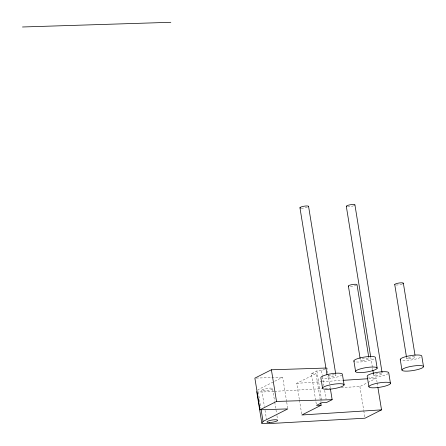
<?xml version="1.0" encoding="UTF-8"?>
<svg xmlns="http://www.w3.org/2000/svg" width="446" height="446" viewBox="0 0 446 446"><rect width="100%" height="100%" fill="white"/><g stroke="black" fill="none" stroke-linecap="round" stroke-linejoin="round"><path stroke-width="0.33" stroke-dasharray="2.23 1.67" d="M286.611 401.495L282.68 377.244L257.894 389.759L260.838 407.951M316.281 404.043L311.369 373.726L316.877 370.944L321.516 370.799L327.024 368.017L327.894 373.408M299.344 399.488L296.724 383.32L316.002 373.581L320.696 402.548M341.145 387.591L359.872 386.537L367.22 382.83M367.833 382.517L376.402 378.191L377.054 382.233M296.724 383.32L321.666 381.715M322.358 381.67L342.45 380.377M368.781 378.682L376.402 378.191M273.872 391.376L262.081 392.034L258.056 391.744M274.563 391.337L321.728 388.683M325.195 388.488L330.051 388.215M311.369 373.726L316.002 373.581M256.26 378.08L282.68 377.244M406.49 357.084L406.707 358.45M377.165 382.908L377.818 386.95M370.765 357.296L372.432 367.593M372.544 368.279L372.767 369.65M373.436 373.77L373.659 375.142M359.872 386.537L363.691 410.119M363.802 410.788L364.783 416.854M335.704 373.921L335.927 375.292A4.365 0.886 -9.2 0 1 329.41 377.065A4.365 0.886 -9.2 0 1 329.505 375.493A4.365 0.886 -9.2 0 1 335.927 375.292M328.005 374.082L330.296 388.226M321.516 370.799L322.28 375.515M322.386 376.19L323.913 385.623M324.677 390.339L326.098 399.098M316.877 370.944L321.895 401.935M299.45 400.162L301.741 414.306M286.722 402.169L287.809 408.904M272.556 388.644A5.458 1.109 -9.2 0 1 264.411 390.858A5.458 1.109 -9.2 0 1 264.528 388.901A5.458 1.109 -9.2 0 1 272.556 388.644L274.63 401.445M274.736 402.119L276.481 412.901M276.921 415.594L277.468 418.961M261.774 390.289L264.389 406.462M265.024 410.225L266.446 418.984M307.277 207.251A4.365 0.886 -9.2 0 1 301.173 208.182M341.993 374.947A10.921 2.213 -9.2 0 1 332.889 377.979A10.921 2.213 -9.2 0 1 322.207 378.503M356.41 285.262A4.365 0.886 -9.2 0 1 349.614 286.483M373.938 358.963A10.921 2.213 -9.2 0 1 355.261 361.812M402.069 284.085A4.365 0.886 -9.2 0 1 395.97 285.016M388.349 373.48A10.921 2.213 -9.2 0 1 379.245 376.513A10.921 2.213 -9.2 0 1 368.563 377.043M420.294 357.502A10.921 2.213 -9.2 0 1 401.617 360.351M353.628 205.79A4.365 0.886 -9.2 0 1 347.529 206.715M362.464 360.374A4.365 0.886 -9.2 0 0 368.981 358.601A4.365 0.886 -9.2 0 0 362.559 358.801A4.365 0.886 -9.2 0 0 362.464 360.374M408.82 358.907A4.365 0.886 -9.2 0 0 415.337 357.135A4.365 0.886 -9.2 0 0 408.915 357.341A4.365 0.886 -9.2 0 0 408.82 358.907M375.766 375.599A4.365 0.886 -9.2 0 0 382.283 373.826A4.365 0.886 -9.2 0 0 375.861 374.027A4.365 0.886 -9.2 0 0 375.766 375.599"/><path stroke-width="0.67" d="M377.929 387.624L381.531 409.857L365.001 418.203L267.21 423.7L261.841 423.31L263.023 421.425L287.809 408.904L259.996 409.785L254.872 378.124L271.397 369.779L326.327 368.039M259.996 409.785L276.526 401.439L332.153 399.683L330.402 388.901M320.808 403.223L321.131 405.247L301.853 414.981L381.531 409.857M332.153 399.683L326.639 402.465L322.006 402.61L316.498 405.392L321.131 405.247M343.147 380.332L367.392 378.771M22.484 26.989L170.824 22.3M423.516 366.701A10.921 2.213 -9.2 0 0 407.46 367.209A10.921 2.213 -9.2 0 0 407.226 371.128A10.921 2.213 -9.2 0 0 423.516 366.701L421.805 356.148A10.921 2.213 -9.2 0 0 409.751 355.763A10.921 2.213 -9.2 0 0 400.569 359.967M403.368 283.255L415.003 355.083M394.743 284.57L406.378 356.399M400.24 359.437L401.946 369.99M390.462 383.393A10.921 2.213 -9.2 0 0 374.406 383.9A10.921 2.213 -9.2 0 0 374.172 387.819A10.921 2.213 -9.2 0 0 390.462 383.393L388.75 372.839A10.921 2.213 -9.2 0 0 378.108 372.22A10.921 2.213 -9.2 0 0 367.186 376.129L368.898 386.682M354.932 204.954L382.06 372.455M377.16 368.167A10.921 2.213 -9.2 0 0 361.104 368.675A10.921 2.213 -9.2 0 0 360.87 372.594A10.921 2.213 -9.2 0 0 377.16 368.167L375.448 357.614A10.921 2.213 -9.2 0 0 363.395 357.229A10.921 2.213 -9.2 0 0 354.219 361.433M346.302 206.269L370.654 356.605M372.878 370.336L373.436 373.77M368.758 357.235L357.017 284.721A4.365 0.886 -9.2 0 0 352.189 284.565A4.365 0.886 -9.2 0 0 348.521 286.248M348.387 286.037L360.134 358.551M353.884 360.903L355.596 371.457M344.106 384.859A10.921 2.213 -9.2 0 0 328.05 385.366A10.921 2.213 -9.2 0 0 327.816 389.286A10.921 2.213 -9.2 0 0 344.106 384.859L342.4 374.305A10.921 2.213 -9.2 0 0 331.752 373.687A10.921 2.213 -9.2 0 0 320.83 377.595L322.542 388.148M308.576 206.42L335.593 373.235M299.952 207.736L326.968 374.551M271.397 369.779L276.526 401.439M261.166 409.974L263.023 421.425M256.712 391.644L261.841 423.31M300.498 208.098A4.365 0.886 -9.2 0 1 303.754 206.264A4.365 0.886 -9.2 0 1 308.415 206.676M394.877 284.782A4.365 0.886 -9.2 0 1 399.672 282.926A4.365 0.886 -9.2 0 1 402.766 283.795M346.854 206.637A4.365 0.886 -9.2 0 1 350.11 204.803A4.365 0.886 -9.2 0 1 354.771 205.21M269.54 422.524A5.458 1.109 -9.2 0 0 277.685 420.31A5.458 1.109 -9.2 0 0 269.657 420.561A5.458 1.109 -9.2 0 0 269.54 422.524"/></g></svg>
